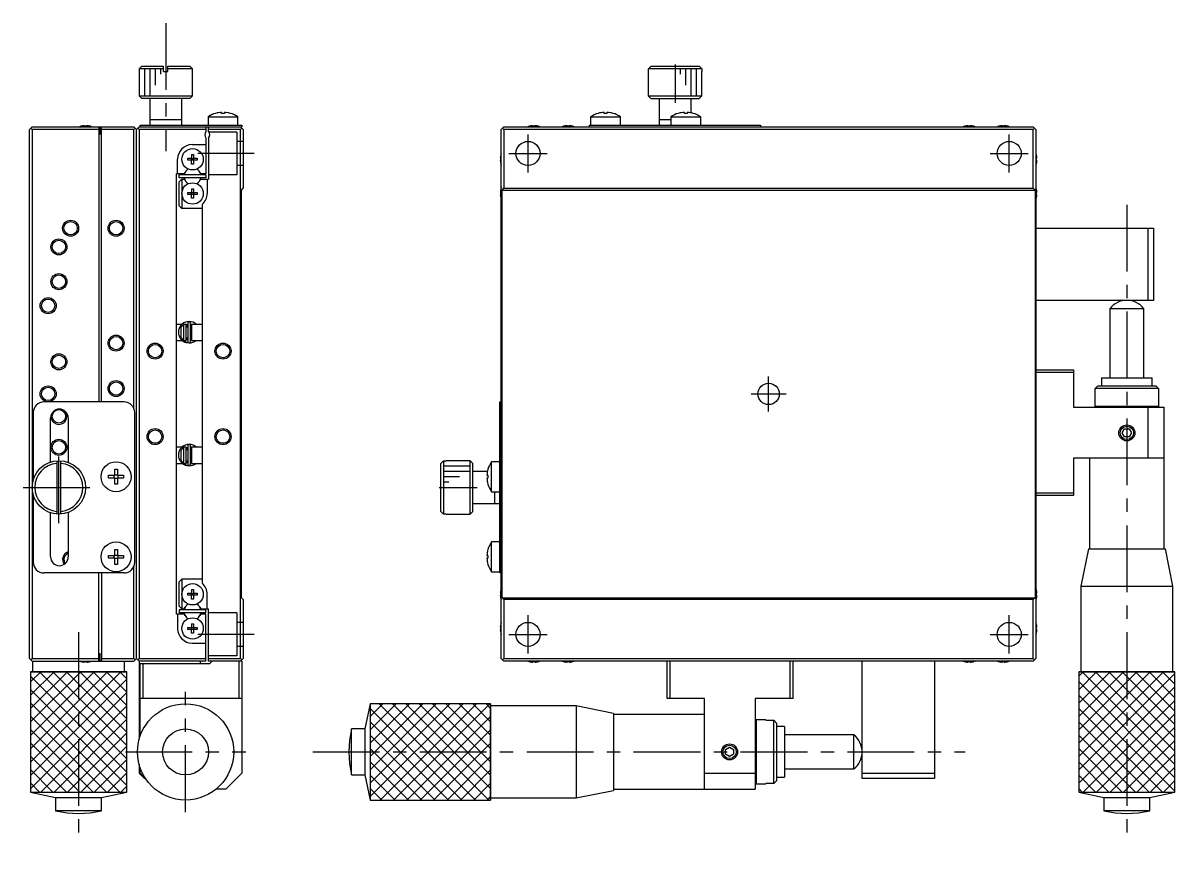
# Model space of a CAD drawing. Extents: x -65 to 387, y 28 to 307.
# Drawn here: x 171.8 to 387.2, y 100 to 254 of the extents above; entities that cross this region are included whole.
import ezdxf

# ---------------------------------------------------------------- set-up
doc = ezdxf.new("R2010")
doc.units = 0
doc.header["$LTSCALE"] = 10
doc.linetypes.add('CENTER', pattern=[2, 1.25, -0.25, 0.25, -0.25])
doc.linetypes.add('DASHED', pattern=[3.5, 2, -1.5])
doc.layers.get('0').update_dxf_attribs({"linetype": 'CONTINUOUS'})
doc.layers.add('CENTER', color=1, linetype='CENTER')

msp = doc.modelspace()

# ---------------------------------------------------------------- linework, layer by layer
at = {"color": 7, "linetype": 'CONTINUOUS'}
for p, q in [((194, 245.9), (193.5, 245.4)), ((194, 245.9), (198.1, 245.9)), ((198.1, 244.9), (198.1, 245.9)), ((198.9, 245.9), (203, 245.9)), ((198.9, 244.9), (198.9, 245.9)), ((203.5, 245.4), (203, 245.9)), ((288.766026, 245.4), (289.267813, 245.9)), ((289.267813, 245.9), (298.232187, 245.9)), ((298.232187, 245.9), (298.733974, 245.4)), ((198.1, 245.4), (193.5, 245.4)), ((193.5, 245.4), (193.5, 240.4)), ((198.1, 244.9), (198.9, 244.9)), ((203.5, 245.4), (198.9, 245.4)), ((203.5, 240.4), (203.5, 245.4)), ((288.75, 244.9), (288.766026, 244.9)), ((288.75, 244.9), (288.75, 240.4)), ((288.766026, 244.9), (288.766026, 245.4)), ((298.733974, 245.4), (288.766026, 245.4)), ((298.733974, 245.4), (298.733974, 244.9)), ((298.733974, 244.9), (298.75, 244.9)), ((298.75, 240.4), (298.75, 244.9)), ((193.5, 240.4), (203.5, 240.4)), ((193.5, 240.4), (194, 239.9)), ((203, 239.9), (194, 239.9)), ((195.5, 239.9), (195.5, 234.9)), ((201.5, 234.9), (201.5, 239.9)), ((203, 239.9), (203.5, 240.4)), ((288.75, 240.4), (298.75, 240.4)), ((288.75, 240.4), (289.25, 239.9)), ((289.25, 239.9), (298.25, 239.9)), ((290.75, 239.9), (290.75, 234.9)), ((296.75, 237.192075), (296.75, 239.9)), ((298.25, 239.9), (298.75, 240.4)), ((207.800861, 237.093205), (207.797852, 237.099373)), ((208.94, 237.093205), (208.94, 237.286462)), ((209.46, 237.093205), (208.94, 237.093205)), ((209.46, 237.286462), (209.46, 237.093205)), ((210.602148, 237.099373), (210.599139, 237.093205)), ((279.350861, 237.093205), (279.347852, 237.099373)), ((280.49, 237.093205), (280.49, 237.286462)), ((281.01, 237.093205), (280.49, 237.093205)), ((281.01, 237.286462), (281.01, 237.093205)), ((282.152148, 237.099373), (282.149139, 237.093205)), ((294.350861, 237.093205), (294.347852, 237.099373)), ((295.49, 237.093205), (295.49, 237.286462)), ((296.01, 237.093205), (295.49, 237.093205)), ((296.01, 237.286462), (296.01, 237.093205)), ((297.152148, 237.099373), (297.149139, 237.093205)), ((193.7, 234.6), (193.7, 234.9)), ((193.7, 234.9), (212.7, 234.9)), ((201.5, 235.9), (195.5, 235.9)), ((206.4, 236.442463), (212, 236.442463)), ((206.4, 236.442463), (206.4, 234.9)), ((212, 234.9), (212, 236.442463)), ((212.7, 234.9), (212.7, 234.6)), ((277.75, 234.6), (277.75, 234.9)), ((277.75, 234.9), (309.75, 234.9)), ((277.95, 236.442463), (277.95, 234.9)), ((277.95, 236.442463), (283.55, 236.442463)), ((283.55, 234.9), (283.55, 236.442463)), ((292.95, 235.9), (290.75, 235.9)), ((292.95, 236.442463), (292.95, 234.9)), ((292.95, 236.442463), (298.55, 236.442463)), ((298.55, 234.9), (298.55, 236.442463)), ((309.75, 234.9), (309.75, 234.6)), ((173, 234.1), (173.5, 234.6)), ((173, 135.1), (173, 234.1)), ((173.5, 234.1), (173.25, 234.35)), ((173.5, 234.6), (192.5, 234.6)), ((186, 234.1), (173.5, 234.1)), ((173.5, 234.1), (173.5, 135.1)), ((182.613639, 234.669522), (182.611384, 234.674144)), ((183.32, 234.669522), (183.32, 234.789859)), ((183.68, 234.669522), (183.32, 234.669522)), ((183.68, 234.789859), (183.68, 234.669522)), ((184.388616, 234.674144), (184.386361, 234.669522)), ((186, 234.6), (186, 183.1)), ((186, 233.2), (186.25, 233.2)), ((186.25, 234.6), (186.25, 233.2)), ((186.5, 183.1), (186.5, 234.6)), ((192.5, 234.1), (186.5, 234.1)), ((192.5, 234.6), (193, 234.1)), ((192.75, 234.35), (192.5, 234.1)), ((192.5, 181.97178), (192.5, 234.1)), ((193.5, 234.6), (193, 234.1)), ((193, 135.1), (193, 234.1)), ((193.5, 234.1), (193.25, 234.35)), ((193.5, 234.6), (212.7, 234.6)), ((206, 234.1), (193.5, 234.1)), ((193.5, 234.1), (193.5, 135.1)), ((206, 234.6), (206, 233.7)), ((206.5, 233.761438), (206.5, 234.6)), ((212.5, 234.1), (206.5, 234.1)), ((213, 234.1), (212.5, 234.6)), ((212.75, 234.35), (212.5, 234.1)), ((212.5, 135.1), (212.5, 234.1)), ((213, 234.1), (213, 223.1)), ((261.75, 234.6), (261.25, 234.1)), ((261.25, 135.1), (261.25, 234.1)), ((261.75, 234.1), (261.5, 234.35)), ((261.75, 234.6), (360.75, 234.6)), ((261.75, 234.1), (261.75, 223.1)), ((360.75, 234.1), (261.75, 234.1)), ((266.463639, 234.669522), (266.461384, 234.674144)), ((267.17, 234.669522), (267.17, 234.789859)), ((267.53, 234.669522), (267.17, 234.669522)), ((267.53, 234.789859), (267.53, 234.669522)), ((268.238616, 234.674144), (268.236361, 234.669522)), ((272.863639, 234.669522), (272.861384, 234.674144)), ((273.57, 234.669522), (273.57, 234.789859)), ((273.93, 234.669522), (273.57, 234.669522)), ((273.93, 234.789859), (273.93, 234.669522)), ((274.638616, 234.674144), (274.636361, 234.669522)), ((347.863639, 234.669522), (347.861384, 234.674144)), ((348.57, 234.669522), (348.57, 234.789859)), ((348.93, 234.669522), (348.57, 234.669522)), ((348.93, 234.789859), (348.93, 234.669522)), ((349.638616, 234.674144), (349.636361, 234.669522)), ((354.263639, 234.669522), (354.261384, 234.674144)), ((354.97, 234.669522), (354.97, 234.789859)), ((355.33, 234.669522), (354.97, 234.669522)), ((355.33, 234.789859), (355.33, 234.669522)), ((356.038616, 234.674144), (356.036361, 234.669522)), ((361.25, 234.1), (360.75, 234.6)), ((361, 234.35), (360.75, 234.1)), ((360.75, 223.1), (360.75, 234.1)), ((361.25, 234.1), (361.25, 135.1)), ((203.45, 231.25), (206, 231.25)), ((206, 232.5), (206, 225.8)), ((206.5, 232.438562), (206.5, 224.8)), ((200.7, 225.8), (200.7, 228.5)), ((202.613639, 228.32), (202.613639, 228.68)), ((202.613639, 228.68), (203.32, 228.68)), ((203.32, 229.386361), (203.68, 229.386361)), ((203.32, 229.386361), (203.32, 228.68)), ((203.330372, 228.669628), (203.32, 228.68)), ((203.330372, 228.669628), (203.669628, 228.669628)), ((203.330372, 228.330372), (203.330372, 228.669628)), ((203.669628, 228.669628), (203.68, 228.68)), ((203.669628, 228.669628), (203.669628, 228.330372)), ((203.68, 229.386361), (203.68, 228.68)), ((203.68, 228.68), (204.386361, 228.68)), ((204.386361, 228.68), (204.386361, 228.32)), ((261.060141, 228.68), (261.180478, 228.68)), ((261.175856, 229.388616), (261.180478, 229.386361)), ((261.180478, 228.68), (261.180478, 228.32)), ((361.319522, 229.386361), (361.324144, 229.388616)), ((361.319522, 228.68), (361.439859, 228.68)), ((361.319522, 228.32), (361.319522, 228.68)), ((203.32, 228.32), (202.613639, 228.32)), ((203.330372, 228.330372), (203.32, 228.32)), ((203.32, 227.613639), (203.32, 228.32)), ((203.68, 227.613639), (203.32, 227.613639)), ((203.669628, 228.330372), (203.330372, 228.330372)), ((203.669628, 228.330372), (203.68, 228.32)), ((203.68, 228.32), (203.68, 227.613639)), ((204.386361, 228.32), (203.68, 228.32)), ((261.180478, 228.32), (261.060141, 228.32)), ((261.180478, 227.613639), (261.175856, 227.611384)), ((361.439859, 228.32), (361.319522, 228.32)), ((361.324144, 227.611384), (361.319522, 227.613639)), ((200.5, 143.4), (200.5, 225.8)), ((201.955588, 225.8), (200.5, 225.8)), ((206, 225.6), (201, 225.6)), ((201, 225), (201, 225.6)), ((206, 225), (201, 225)), ((201, 224.3), (201.5, 224.8)), ((201, 219.8), (201, 224.3)), ((201.5, 224.8), (201.955588, 224.8)), ((201.5, 224.8), (201.5, 219.3)), ((202.125185, 226.09375), (201.955588, 225.8)), ((201.955588, 224.8), (202.125185, 224.50625)), ((205.044412, 225.8), (204.874815, 226.09375)), ((204.874815, 224.50625), (205.044412, 224.8)), ((206, 225.8), (205.044412, 225.8)), ((205.044412, 224.8), (206.5, 224.8)), ((206, 225.6), (206, 225)), ((206.25, 224.8), (206.25, 222.1)), ((202.613639, 221.92), (202.613639, 222.28)), ((202.613639, 222.28), (203.32, 222.28)), ((203.32, 221.92), (202.613639, 221.92)), ((203.32, 222.986361), (203.68, 222.986361)), ((203.32, 222.986361), (203.32, 222.28)), ((203.330372, 222.269628), (203.32, 222.28)), ((203.330372, 221.930372), (203.32, 221.92)), ((203.32, 221.213639), (203.32, 221.92)), ((203.330372, 222.269628), (203.669628, 222.269628)), ((203.330372, 221.930372), (203.330372, 222.269628)), ((203.669628, 221.930372), (203.330372, 221.930372)), ((203.669628, 222.269628), (203.68, 222.28)), ((203.669628, 222.269628), (203.669628, 221.930372)), ((203.669628, 221.930372), (203.68, 221.92)), ((203.68, 222.986361), (203.68, 222.28)), ((203.68, 222.28), (204.386361, 222.28)), ((203.68, 221.92), (203.68, 221.213639)), ((204.386361, 221.92), (203.68, 221.92)), ((204.386361, 222.28), (204.386361, 221.92)), ((212.65, 222.75), (213, 223.1)), ((212.65, 146.45), (212.65, 222.75)), ((261.060141, 222.28), (261.180478, 222.28)), ((261.180478, 221.92), (261.060141, 221.92)), ((261.175856, 222.988616), (261.180478, 222.986361)), ((261.180478, 222.28), (261.180478, 221.92)), ((261.4, 222.75), (261.75, 223.1)), ((261.4, 146.45), (261.4, 222.75)), ((261.4, 222.75), (361.1, 222.75)), ((261.75, 223.1), (360.75, 223.1)), ((360.75, 223.1), (361.1, 222.75)), ((361.1, 222.75), (361.1, 146.45)), ((361.319522, 222.986361), (361.324144, 222.988616)), ((361.319522, 222.28), (361.439859, 222.28)), ((361.319522, 221.92), (361.319522, 222.28)), ((361.439859, 221.92), (361.319522, 221.92)), ((201.5, 219.3), (201, 219.8)), ((203.68, 221.213639), (203.32, 221.213639)), ((205.3, 220.020938), (205.3, 149.179062)), ((261.180478, 221.213639), (261.175856, 221.211384)), ((361.324144, 221.211384), (361.319522, 221.213639)), ((205.3, 219.3), (201.5, 219.3)), ((361.25, 215.6), (383.25, 215.6)), ((382.25, 202.1), (382.25, 215.6)), ((383.25, 215.6), (383.25, 202.1)), ((383.25, 202.1), (361.25, 202.1)), ((375.075, 200.53282), (375.075, 187.6)), ((381.425, 200.53282), (375.075, 200.53282)), ((381.425, 187.6), (381.425, 200.53282)), ((201.498355, 197.6), (200.5, 197.6)), ((201.3, 197.016515), (201.8, 197.545683)), ((201.3, 197.016515), (201.3, 195.183485)), ((202.3, 197.6), (201.8, 197.6)), ((201.8, 197.6), (201.8, 194.6)), ((202.139129, 198.003161), (202.087036, 197.983498)), ((202.3, 194.6), (202.3, 197.6)), ((202.640184, 197.1), (202.3, 197.1)), ((202.303666, 197.58266), (202.314746, 197.585101)), ((202.314746, 197.585101), (202.328197, 197.587419)), ((202.328197, 197.587419), (202.341751, 197.589055)), ((202.341751, 197.589055), (202.355371, 197.590006)), ((202.355371, 197.590006), (202.369024, 197.590267)), ((202.369024, 197.590267), (202.382674, 197.589839)), ((202.382674, 197.589839), (202.396286, 197.588723)), ((202.396286, 197.588723), (202.409825, 197.58692)), ((202.409825, 197.58692), (202.423255, 197.584437)), ((202.423255, 197.584437), (202.436543, 197.58128)), ((202.436543, 197.58128), (202.449654, 197.577458)), ((202.449654, 197.577458), (202.462554, 197.57298)), ((202.462554, 197.57298), (202.475212, 197.56786)), ((202.475212, 197.56786), (202.487594, 197.562112)), ((202.487594, 197.562112), (202.49967, 197.55575)), ((202.49967, 197.55575), (202.51141, 197.548792)), ((202.5, 197.1), (202.5, 197.556017)), ((202.51141, 197.548792), (202.522784, 197.541256)), ((202.522784, 197.541256), (202.533765, 197.533164)), ((202.533765, 197.533164), (202.544326, 197.524535)), ((202.544326, 197.524535), (202.554441, 197.515393)), ((202.554441, 197.515393), (202.564086, 197.505761)), ((202.564086, 197.505761), (202.573239, 197.495664)), ((202.573239, 197.495664), (202.581876, 197.485129)), ((202.581876, 197.485129), (202.589979, 197.474181)), ((202.589979, 197.474181), (202.597529, 197.462849)), ((202.597529, 197.462849), (202.604507, 197.45116)), ((202.604507, 197.45116), (202.610899, 197.439145)), ((202.610899, 197.439145), (202.61669, 197.426832)), ((202.61669, 197.426832), (202.621866, 197.414251)), ((202.621866, 197.414251), (202.626417, 197.401434)), ((202.626417, 197.401434), (202.630331, 197.388412)), ((202.630331, 197.388412), (202.633601, 197.375215)), ((202.633601, 197.375215), (202.636219, 197.361877)), ((202.636219, 197.361877), (202.63818, 197.348428)), ((202.63818, 197.348428), (202.63948, 197.334901)), ((202.63948, 197.334901), (202.640115, 197.321328)), ((202.640115, 197.321328), (202.640184, 197.315221)), ((202.640184, 197.916084), (202.640184, 194.366084)), ((203.090184, 194.366084), (203.090184, 197.916084)), ((203.3, 197.1), (203.090184, 197.1)), ((203.090249, 197.674879), (203.389016, 197.600408)), ((205.3, 197.6), (203.3, 197.6)), ((203.3, 197.6), (203.3, 194.6)), ((200.5, 194.6), (201.591656, 194.6)), ((201.8, 194.654317), (201.3, 195.183485)), ((201.8, 194.6), (202.3, 194.6)), ((202.005317, 194.335994), (202.085879, 194.299757)), ((202.078005, 194.303062), (202.158264, 194.544974)), ((202.085174, 194.307164), (202.085141, 194.303232)), ((202.085141, 194.303232), (202.085541, 194.300742)), ((202.085726, 194.312248), (202.085174, 194.307164)), ((202.085541, 194.300742), (202.085853, 194.299918)), ((202.086792, 194.318455), (202.085726, 194.312248)), ((202.085853, 194.299918), (202.087036, 194.298671)), ((202.085879, 194.299757), (202.130264, 194.281622)), ((202.088368, 194.325749), (202.086792, 194.318455)), ((202.087036, 194.298671), (202.118698, 194.286174)), ((202.090443, 194.334088), (202.088368, 194.325749)), ((202.093006, 194.343423), (202.090443, 194.334088)), ((202.096042, 194.353701), (202.093006, 194.343423)), ((202.099533, 194.364862), (202.096042, 194.353701)), ((202.103459, 194.37684), (202.099533, 194.364862)), ((202.107798, 194.389568), (202.103459, 194.37684)), ((202.112523, 194.402969), (202.107798, 194.389568)), ((202.117609, 194.416968), (202.112523, 194.402969)), ((202.123024, 194.431483), (202.117609, 194.416968)), ((202.118698, 194.286174), (202.152717, 194.274619)), ((202.128738, 194.44643), (202.123024, 194.431483)), ((202.134718, 194.461722), (202.128738, 194.44643)), ((202.130264, 194.281622), (202.845778, 194.14194)), ((202.140929, 194.47727), (202.134718, 194.461722)), ((202.147335, 194.492984), (202.140929, 194.47727)), ((202.153899, 194.508774), (202.147335, 194.492984)), ((202.152717, 194.274619), (202.187264, 194.264775)), ((202.160582, 194.524547), (202.153899, 194.508774)), ((202.158264, 194.544974), (202.183402, 194.600016)), ((202.167347, 194.540213), (202.160582, 194.524547)), ((202.174154, 194.55568), (202.167347, 194.540213)), ((202.180962, 194.570858), (202.174154, 194.55568)), ((202.187734, 194.58566), (202.180962, 194.570858)), ((202.187264, 194.264775), (202.222255, 194.256665)), ((202.19443, 194.6), (202.187734, 194.58566)), ((202.222255, 194.256665), (202.257602, 194.25031)), ((202.257602, 194.25031), (202.293219, 194.245724)), ((202.293219, 194.245724), (202.329018, 194.242919)), ((202.30864, 194.698353), (202.299981, 194.700429)), ((202.3, 195.1), (202.640184, 195.1)), ((202.322043, 194.695724), (202.30864, 194.698353)), ((202.335561, 194.693775), (202.322043, 194.695724)), ((202.329018, 194.242919), (202.364911, 194.241901)), ((202.349159, 194.692511), (202.335561, 194.693775)), ((202.362803, 194.691935), (202.349159, 194.692511)), ((202.376457, 194.692049), (202.362803, 194.691935)), ((202.364911, 194.241901), (202.40081, 194.242673)), ((202.390085, 194.692852), (202.376457, 194.692049)), ((202.403654, 194.694341), (202.390085, 194.692852)), ((202.40081, 194.242673), (202.436625, 194.245232)), ((202.417127, 194.696512), (202.403654, 194.694341)), ((202.430471, 194.699358), (202.417127, 194.696512)), ((202.443651, 194.702872), (202.430471, 194.699358)), ((202.436625, 194.245232), (202.472271, 194.249574)), ((202.456635, 194.707044), (202.443651, 194.702872)), ((202.469389, 194.711861), (202.456635, 194.707044)), ((202.481882, 194.717311), (202.469389, 194.711861)), ((202.472271, 194.249574), (202.507658, 194.255686)), ((202.494082, 194.723379), (202.481882, 194.717311)), ((202.50596, 194.730048), (202.494082, 194.723379)), ((202.5, 194.726533), (202.5, 195.1)), ((202.517486, 194.737301), (202.50596, 194.730048)), ((202.507658, 194.255686), (202.5427, 194.263553)), ((202.528633, 194.745118), (202.517486, 194.737301)), ((202.539374, 194.753478), (202.528633, 194.745118)), ((202.549682, 194.762361), (202.539374, 194.753478)), ((202.5427, 194.263553), (202.57731, 194.273158)), ((202.559534, 194.771742), (202.549682, 194.762361)), ((202.568905, 194.781598), (202.559534, 194.771742)), ((202.577775, 194.791905), (202.568905, 194.781598)), ((202.57731, 194.273158), (202.611403, 194.284475)), ((202.586123, 194.802636), (202.577775, 194.791905)), ((202.593928, 194.813764), (202.586123, 194.802636)), ((202.601174, 194.825262), (202.593928, 194.813764)), ((202.607843, 194.837101), (202.601174, 194.825262)), ((202.613921, 194.849253), (202.607843, 194.837101)), ((202.611403, 194.284475), (202.644896, 194.297479)), ((202.619393, 194.861688), (202.613921, 194.849253)), ((202.624248, 194.874376), (202.619393, 194.861688)), ((202.628473, 194.887287), (202.624248, 194.874376)), ((202.63206, 194.900389), (202.628473, 194.887287)), ((202.635001, 194.913651), (202.63206, 194.900389)), ((202.637288, 194.927041), (202.635001, 194.913651)), ((202.638916, 194.940528), (202.637288, 194.927041)), ((202.639882, 194.95408), (202.638916, 194.940528)), ((202.640184, 194.966948), (202.639882, 194.95408)), ((202.644896, 194.297479), (202.650267, 194.299745)), ((203.090184, 195.1), (203.3, 195.1)), ((203.300125, 194.653054), (203.09024, 194.606976)), ((203.3, 194.6), (205.3, 194.6)), ((361.25, 189.1), (368.25, 189.1)), ((368.25, 188.6), (361.25, 188.6)), ((368.25, 189.1), (368.25, 182.1)), ((373.5, 187.6), (373.5, 186.1)), ((373.5, 187.6), (383, 187.6)), ((383, 186.1), (383, 187.6)), ((372.33392, 185.6), (372.841673, 186.1)), ((372.33392, 184.1), (372.33392, 185.6)), ((384.16608, 185.6), (372.33392, 185.6)), ((372.841673, 186.1), (383.658327, 186.1)), ((383.658327, 186.1), (384.16608, 185.6)), ((384.16608, 185.6), (384.16608, 184.1)), ((372.25, 184.1), (372.33392, 184.1)), ((372.25, 184.1), (372.25, 182.3)), ((384.16608, 184.1), (384.25, 184.1)), ((384.25, 182.3), (384.25, 184.1)), ((173.7, 181.1), (173.7, 168.5)), ((190.7, 183.1), (175.7, 183.1)), ((192.7, 153.1), (192.7, 181.1)), ((260.95, 183.1), (261.25, 183.1)), ((260.95, 151.1), (260.95, 183.1)), ((368.25, 182.1), (385.25, 182.1)), ((372.25, 182.3), (384.25, 182.3)), ((372.25, 182.3), (372.45, 182.1)), ((382.25, 172.6), (382.25, 182.1)), ((384.05, 182.1), (384.25, 182.3)), ((385.25, 155.6), (385.25, 182.1)), ((176.95, 171.853683), (176.95, 180.1)), ((180.25, 180.1), (180.25, 171.783748)), ((377.383975, 177.3), (377.816987, 178.05)), ((377.816987, 176.55), (377.383975, 177.3)), ((377.816987, 178.05), (378.683013, 178.05)), ((378.683013, 178.05), (379.116025, 177.3)), ((379.116025, 177.3), (378.683013, 176.55)), ((201.498355, 174.6), (200.5, 174.6)), ((201.3, 174.016515), (201.8, 174.545683)), ((202.3, 174.6), (201.8, 174.6)), ((201.8, 174.6), (201.8, 171.6)), ((202.139129, 175.003161), (202.087036, 174.983498)), ((202.3, 171.6), (202.3, 174.6)), ((202.303666, 174.58266), (202.314746, 174.585101)), ((202.314746, 174.585101), (202.328197, 174.587419)), ((202.328197, 174.587419), (202.341751, 174.589055)), ((202.341751, 174.589055), (202.355371, 174.590006)), ((202.355371, 174.590006), (202.369024, 174.590267)), ((202.369024, 174.590267), (202.382674, 174.589839)), ((202.382674, 174.589839), (202.396286, 174.588723)), ((202.396286, 174.588723), (202.409825, 174.58692)), ((202.409825, 174.58692), (202.423255, 174.584437)), ((202.423255, 174.584437), (202.436543, 174.58128)), ((202.436543, 174.58128), (202.449654, 174.577458)), ((202.449654, 174.577458), (202.462554, 174.57298)), ((202.462554, 174.57298), (202.475212, 174.56786)), ((202.475212, 174.56786), (202.487594, 174.562112)), ((202.487594, 174.562112), (202.49967, 174.55575)), ((202.49967, 174.55575), (202.51141, 174.548792)), ((202.5, 174.1), (202.5, 174.556017)), ((202.51141, 174.548792), (202.522784, 174.541256)), ((202.522784, 174.541256), (202.533765, 174.533164)), ((202.533765, 174.533164), (202.544326, 174.524535)), ((202.544326, 174.524535), (202.554441, 174.515393)), ((202.554441, 174.515393), (202.564086, 174.505761)), ((202.640184, 174.916084), (202.640184, 171.366084)), ((203.090184, 171.366084), (203.090184, 174.916084)), ((203.090249, 174.674879), (203.389016, 174.600408)), ((205.3, 174.6), (203.3, 174.6)), ((203.3, 174.6), (203.3, 171.6)), ((378.683013, 176.55), (377.816987, 176.55)), ((201.3, 174.016515), (201.3, 172.183485)), ((202.640184, 174.1), (202.3, 174.1)), ((202.564086, 174.505761), (202.573239, 174.495664)), ((202.573239, 174.495664), (202.581876, 174.485129)), ((202.581876, 174.485129), (202.589979, 174.474181)), ((202.589979, 174.474181), (202.597529, 174.462849)), ((202.597529, 174.462849), (202.604507, 174.45116)), ((202.604507, 174.45116), (202.610899, 174.439145)), ((202.610899, 174.439145), (202.61669, 174.426832)), ((202.61669, 174.426832), (202.621866, 174.414251)), ((202.621866, 174.414251), (202.626417, 174.401434)), ((202.626417, 174.401434), (202.630331, 174.388412)), ((202.630331, 174.388412), (202.633601, 174.375215)), ((202.633601, 174.375215), (202.636219, 174.361877)), ((202.636219, 174.361877), (202.63818, 174.348428)), ((202.63818, 174.348428), (202.63948, 174.334901)), ((202.63948, 174.334901), (202.640115, 174.321328)), ((202.640115, 174.321328), (202.640184, 174.315221)), ((203.3, 174.1), (203.090184, 174.1)), ((385.25, 172.6), (368.25, 172.6)), ((368.25, 172.6), (368.25, 165.6)), ((371.25, 172.6), (371.25, 155.6)), ((178.1, 172.083974), (178.1, 162.116026)), ((178.9, 162.116026), (178.9, 172.083974)), ((188.94, 170.499139), (189.46, 170.499139)), ((188.94, 169.36), (188.94, 170.499139)), ((189.46, 170.499139), (189.46, 169.36)), ((200.5, 171.6), (201.591656, 171.6)), ((201.8, 171.654317), (201.3, 172.183485)), ((201.8, 171.6), (202.3, 171.6)), ((202.005317, 171.335994), (202.078435, 171.302924)), ((202.078005, 171.303062), (202.158264, 171.544974)), ((202.078435, 171.302924), (202.130264, 171.281622)), ((202.085175, 171.307179), (202.08514, 171.303244)), ((202.08514, 171.303244), (202.085541, 171.300742)), ((202.085728, 171.312266), (202.085175, 171.307179)), ((202.085541, 171.300742), (202.085853, 171.299918)), ((202.086796, 171.318476), (202.085728, 171.312266)), ((202.085853, 171.299918), (202.087036, 171.298671)), ((202.088373, 171.325772), (202.086796, 171.318476)), ((202.087036, 171.298671), (202.118698, 171.286174)), ((202.09045, 171.334113), (202.088373, 171.325772)), ((202.093014, 171.34345), (202.09045, 171.334113)), ((202.09605, 171.353728), (202.093014, 171.34345)), ((202.099542, 171.364889), (202.09605, 171.353728)), ((202.103469, 171.376868), (202.099542, 171.364889)), ((202.107807, 171.389595), (202.103469, 171.376868)), ((202.112533, 171.402996), (202.107807, 171.389595)), ((202.117618, 171.416994), (202.112533, 171.402996)), ((202.123033, 171.431507), (202.117618, 171.416994)), ((202.118698, 171.286174), (202.152717, 171.274619)), ((202.128747, 171.446453), (202.123033, 171.431507)), ((202.134726, 171.461742), (202.128747, 171.446453)), ((202.130264, 171.281622), (202.845778, 171.14194)), ((202.140937, 171.477289), (202.134726, 171.461742)), ((202.147342, 171.493001), (202.140937, 171.477289)), ((202.153905, 171.508788), (202.147342, 171.493001)), ((202.152717, 171.274619), (202.187264, 171.264775)), ((202.160587, 171.524559), (202.153905, 171.508788)), ((202.158264, 171.544974), (202.183402, 171.600016)), ((202.167351, 171.540222), (202.160587, 171.524559)), ((202.174157, 171.555686), (202.167351, 171.540222)), ((202.180965, 171.570862), (202.174157, 171.555686)), ((202.187735, 171.585662), (202.180965, 171.570862)), ((202.187264, 171.264775), (202.222255, 171.256665)), ((202.19443, 171.6), (202.187735, 171.585662)), ((202.222255, 171.256665), (202.257602, 171.25031)), ((202.257602, 171.25031), (202.293219, 171.245724)), ((202.293219, 171.245724), (202.329018, 171.242919)), ((202.30864, 171.698353), (202.299981, 171.700429)), ((202.3, 172.1), (202.640184, 172.1)), ((202.322043, 171.695724), (202.30864, 171.698353)), ((202.335561, 171.693775), (202.322043, 171.695724)), ((202.329018, 171.242919), (202.364911, 171.241901)), ((202.349159, 171.692511), (202.335561, 171.693775)), ((202.362803, 171.691935), (202.349159, 171.692511)), ((202.376457, 171.692049), (202.362803, 171.691935)), ((202.364911, 171.241901), (202.40081, 171.242673)), ((202.390085, 171.692852), (202.376457, 171.692049)), ((202.403654, 171.694341), (202.390085, 171.692852)), ((202.40081, 171.242673), (202.436625, 171.245232)), ((202.417127, 171.696512), (202.403654, 171.694341)), ((202.430471, 171.699358), (202.417127, 171.696512)), ((202.443651, 171.702872), (202.430471, 171.699358)), ((202.436625, 171.245232), (202.472271, 171.249574)), ((202.456635, 171.707044), (202.443651, 171.702872)), ((202.469389, 171.711861), (202.456635, 171.707044)), ((202.481882, 171.717311), (202.469389, 171.711861)), ((202.472271, 171.249574), (202.507658, 171.255686)), ((202.494082, 171.723379), (202.481882, 171.717311)), ((202.50596, 171.730048), (202.494082, 171.723379)), ((202.5, 171.726533), (202.5, 172.1)), ((202.517486, 171.737301), (202.50596, 171.730048)), ((202.507658, 171.255686), (202.5427, 171.263553)), ((202.528633, 171.745118), (202.517486, 171.737301)), ((202.539374, 171.753478), (202.528633, 171.745118)), ((202.549682, 171.762361), (202.539374, 171.753478)), ((202.5427, 171.263553), (202.57731, 171.273158)), ((202.559534, 171.771742), (202.549682, 171.762361)), ((202.568905, 171.781598), (202.559534, 171.771742)), ((202.577775, 171.791905), (202.568905, 171.781598)), ((202.57731, 171.273158), (202.611403, 171.284475)), ((202.586123, 171.802636), (202.577775, 171.791905)), ((202.593928, 171.813764), (202.586123, 171.802636)), ((202.601174, 171.825262), (202.593928, 171.813764)), ((202.607843, 171.837101), (202.601174, 171.825262)), ((202.613921, 171.849253), (202.607843, 171.837101)), ((202.611403, 171.284475), (202.644896, 171.297479)), ((202.619393, 171.861688), (202.613921, 171.849253)), ((202.624248, 171.874376), (202.619393, 171.861688)), ((202.628473, 171.887287), (202.624248, 171.874376)), ((202.63206, 171.900389), (202.628473, 171.887287)), ((202.635001, 171.913651), (202.63206, 171.900389)), ((202.637288, 171.927041), (202.635001, 171.913651)), ((202.638916, 171.940528), (202.637288, 171.927041)), ((202.639882, 171.95408), (202.638916, 171.940528)), ((202.640184, 171.966948), (202.639882, 171.95408)), ((202.644896, 171.297479), (202.650267, 171.299745)), ((203.090184, 172.1), (203.3, 172.1)), ((203.300125, 171.653054), (203.09024, 171.606976)), ((203.3, 171.6), (205.3, 171.6)), ((249.95, 171.582187), (250.45, 172.083974)), ((249.95, 162.617813), (249.95, 171.582187)), ((250.45, 172.083974), (250.45, 162.116026)), ((250.45, 172.083974), (250.95, 172.083974)), ((250.95, 172.083974), (250.95, 172.1)), ((255.45, 172.1), (250.95, 172.1)), ((255.45, 162.1), (255.45, 172.1)), ((255.95, 171.6), (255.45, 172.1)), ((255.95, 162.6), (255.95, 171.6)), ((258.750627, 170.502148), (258.756795, 170.499139)), ((260.95, 171.9), (259.407537, 171.9)), ((259.407537, 166.3), (259.407537, 171.9)), ((187.800861, 169.36), (188.94, 169.36)), ((187.800861, 168.84), (187.800861, 169.36)), ((188.94, 168.84), (187.800861, 168.84)), ((188.870558, 168.84), (188.870558, 169.36)), ((188.94, 169.429442), (189.46, 169.429442)), ((188.94, 167.700861), (188.94, 168.84)), ((189.46, 168.770558), (188.94, 168.770558)), ((189.46, 169.36), (190.599139, 169.36)), ((189.46, 168.84), (189.46, 167.700861)), ((190.599139, 168.84), (189.46, 168.84)), ((189.529442, 169.36), (189.529442, 168.84)), ((190.599139, 169.36), (190.599139, 168.84)), ((258.657925, 170.1), (255.95, 170.1)), ((258.563538, 169.36), (258.756795, 169.36)), ((258.756795, 168.84), (258.563538, 168.84)), ((258.756795, 169.36), (258.756795, 168.84)), ((189.46, 167.700861), (188.94, 167.700861)), ((258.756795, 167.700861), (258.750627, 167.697852)), ((259.407537, 166.3), (260.95, 166.3)), ((259.95, 166.3), (259.95, 164.1)), ((361.25, 166.1), (368.25, 166.1)), ((173.7, 165.7), (173.7, 153.1)), ((255.95, 164.1), (260.95, 164.1)), ((368.25, 165.6), (361.25, 165.6)), ((176.95, 154.1), (176.95, 162.346317)), ((180.25, 162.416252), (180.25, 154.1)), ((250.45, 162.116026), (249.95, 162.617813)), ((250.95, 162.116026), (250.45, 162.116026)), ((250.95, 162.1), (250.95, 162.116026)), ((250.95, 162.1), (255.45, 162.1)), ((255.45, 162.1), (255.95, 162.6)), ((188.94, 155.499139), (189.46, 155.499139)), ((188.94, 154.36), (188.94, 155.499139)), ((189.46, 155.499139), (189.46, 154.36)), ((258.750627, 155.502148), (258.756795, 155.499139)), ((260.95, 156.9), (259.407537, 156.9)), ((259.407537, 151.3), (259.407537, 156.9)), ((371.05, 155.6), (369.65, 148.6)), ((371.05, 155.6), (385.45, 155.6)), ((386.85, 148.6), (385.45, 155.6)), ((187.800861, 154.36), (188.94, 154.36)), ((187.800861, 153.84), (187.800861, 154.36)), ((188.94, 153.84), (187.800861, 153.84)), ((188.870558, 153.84), (188.870558, 154.36)), ((188.94, 154.429442), (189.46, 154.429442)), ((188.94, 152.700861), (188.94, 153.84)), ((189.46, 153.770558), (188.94, 153.770558)), ((189.46, 154.36), (190.599139, 154.36)), ((189.46, 153.84), (189.46, 152.700861)), ((190.599139, 153.84), (189.46, 153.84)), ((189.529442, 154.36), (189.529442, 153.84)), ((190.599139, 154.36), (190.599139, 153.84)), ((258.563538, 154.36), (258.756795, 154.36)), ((258.756795, 153.84), (258.563538, 153.84)), ((258.756795, 154.36), (258.756795, 153.84)), ((190.7, 151.1), (175.7, 151.1)), ((186, 134.6), (186, 151.1)), ((186.5, 151.1), (186.5, 134.6)), ((189.46, 152.700861), (188.94, 152.700861)), ((192.5, 135.1), (192.5, 152.22822)), ((258.756795, 152.700861), (258.750627, 152.697852)), ((259.407537, 151.3), (260.95, 151.3)), ((261.25, 151.1), (260.95, 151.1)), ((201, 149.4), (201.5, 149.9)), ((201, 144.9), (201, 149.4)), ((205.3, 149.9), (201.5, 149.9)), ((201.5, 149.9), (201.5, 144.4)), ((202.613639, 146.92), (202.613639, 147.28)), ((202.613639, 147.28), (203.32, 147.28)), ((203.32, 146.92), (202.613639, 146.92)), ((203.32, 147.986361), (203.68, 147.986361)), ((203.32, 147.986361), (203.32, 147.28)), ((203.330372, 147.269628), (203.32, 147.28)), ((203.330372, 146.930372), (203.32, 146.92)), ((203.32, 146.213639), (203.32, 146.92)), ((203.330372, 147.269628), (203.669628, 147.269628)), ((203.330372, 146.930372), (203.330372, 147.269628)), ((203.669628, 146.930372), (203.330372, 146.930372)), ((203.669628, 147.269628), (203.68, 147.28)), ((203.669628, 147.269628), (203.669628, 146.930372)), ((203.669628, 146.930372), (203.68, 146.92)), ((203.68, 147.986361), (203.68, 147.28)), ((203.68, 147.28), (204.386361, 147.28)), ((203.68, 146.92), (203.68, 146.213639)), ((204.386361, 146.92), (203.68, 146.92)), ((204.386361, 147.28), (204.386361, 146.92)), ((206.25, 144.4), (206.25, 147.1)), ((261.060141, 147.28), (261.180478, 147.28)), ((261.180478, 146.92), (261.060141, 146.92)), ((261.175856, 147.988616), (261.180478, 147.986361)), ((261.180478, 147.28), (261.180478, 146.92)), ((361.319522, 147.986361), (361.324144, 147.988616)), ((361.319522, 147.28), (361.439859, 147.28)), ((361.319522, 146.92), (361.319522, 147.28)), ((361.439859, 146.92), (361.319522, 146.92)), ((369.65, 148.6), (386.85, 148.6)), ((369.65, 148.6), (369.65, 132.6)), ((386.85, 132.6), (386.85, 148.6)), ((201.5, 144.4), (201, 144.9)), ((201.5, 144.4), (201.955588, 144.4)), ((201.955588, 144.4), (202.125185, 144.69375)), ((203.68, 146.213639), (203.32, 146.213639)), ((204.874815, 144.69375), (205.044412, 144.4)), ((205.044412, 144.4), (206.5, 144.4)), ((206.5, 134.6), (206.5, 144.4)), ((213, 146.1), (212.65, 146.45)), ((213, 146.1), (213, 135.1)), ((261.180478, 146.213639), (261.175856, 146.211384)), ((261.4, 146.45), (361.1, 146.45)), ((261.75, 146.1), (261.4, 146.45)), ((261.75, 146.1), (261.75, 135.1)), ((360.75, 146.1), (261.75, 146.1)), ((361.1, 146.45), (360.75, 146.1)), ((360.75, 135.1), (360.75, 146.1)), ((361.324144, 146.211384), (361.319522, 146.213639)), ((201.955588, 143.4), (200.5, 143.4)), ((200.7, 143.4), (200.7, 140.7)), ((201, 144.2), (201, 143.6)), ((206, 144.2), (201, 144.2)), ((206, 143.6), (201, 143.6)), ((202.125185, 143.10625), (201.955588, 143.4)), ((205.044412, 143.4), (204.874815, 143.10625)), ((206, 143.4), (205.044412, 143.4)), ((206, 143.6), (206, 144.2)), ((206, 134.6), (206, 143.4)), ((202.613639, 140.52), (202.613639, 140.88)), ((202.613639, 140.88), (203.32, 140.88)), ((203.32, 140.52), (202.613639, 140.52)), ((203.32, 141.586361), (203.68, 141.586361)), ((203.32, 141.586361), (203.32, 140.88)), ((203.330372, 140.869628), (203.32, 140.88)), ((203.330372, 140.530372), (203.32, 140.52)), ((203.32, 139.813639), (203.32, 140.52)), ((203.330372, 140.869628), (203.669628, 140.869628)), ((203.330372, 140.530372), (203.330372, 140.869628)), ((203.669628, 140.530372), (203.330372, 140.530372)), ((203.669628, 140.869628), (203.68, 140.88)), ((203.669628, 140.869628), (203.669628, 140.530372)), ((203.669628, 140.530372), (203.68, 140.52)), ((203.68, 141.586361), (203.68, 140.88)), ((203.68, 140.88), (204.386361, 140.88)), ((203.68, 140.52), (203.68, 139.813639)), ((204.386361, 140.52), (203.68, 140.52)), ((204.386361, 140.88), (204.386361, 140.52)), ((261.060141, 140.88), (261.180478, 140.88)), ((261.180478, 140.52), (261.060141, 140.52)), ((261.175856, 141.588616), (261.180478, 141.586361)), ((261.180478, 140.88), (261.180478, 140.52)), ((361.319522, 141.586361), (361.324144, 141.588616)), ((361.319522, 140.88), (361.439859, 140.88)), ((361.319522, 140.52), (361.319522, 140.88)), ((361.439859, 140.52), (361.319522, 140.52)), ((203.68, 139.813639), (203.32, 139.813639)), ((203.45, 137.95), (206, 137.95)), ((261.180478, 139.813639), (261.175856, 139.811384)), ((361.324144, 139.811384), (361.319522, 139.813639)), ((186, 136), (186.25, 136)), ((186.25, 134.6), (186.25, 136)), ((173.5, 134.6), (173, 135.1)), ((173.25, 134.85), (173.5, 135.1)), ((173.5, 135.1), (186, 135.1)), ((173.5, 134.6), (192.5, 134.6)), ((173.6, 134.6), (173.6, 132.6)), ((182.611384, 134.525856), (182.613639, 134.530478)), ((183.32, 134.530478), (183.68, 134.530478)), ((183.32, 134.410141), (183.32, 134.530478)), ((183.68, 134.530478), (183.68, 134.410141)), ((184.386361, 134.530478), (184.388616, 134.525856)), ((186.5, 135.1), (192.5, 135.1)), ((190.8, 132.6), (190.8, 134.6)), ((192.5, 135.1), (192.75, 134.85)), ((193, 135.1), (192.5, 134.6)), ((193.5, 134.6), (193, 135.1)), ((193.25, 134.85), (193.5, 135.1)), ((193.5, 135.1), (206, 135.1)), ((193.5, 134.6), (193.5, 119.904344)), ((206, 134.6), (193.5, 134.6)), ((193.7, 120.55804), (193.7, 134.1)), ((206.7, 134.1), (193.7, 134.1)), ((194.2, 134.1), (194.2, 127.6)), ((205, 134.1), (205, 134.6)), ((206.5, 135.1), (212.5, 135.1)), ((212.7, 134.6), (206.5, 134.6)), ((207.2, 134.6), (206.7, 134.1)), ((212.2, 127.6), (212.2, 134.6)), ((212.5, 135.1), (212.75, 134.85)), ((212.5, 134.6), (213, 135.1)), ((212.7, 134.6), (212.7, 113.6)), ((261.25, 135.1), (261.75, 134.6)), ((261.5, 134.85), (261.75, 135.1)), ((261.75, 135.1), (360.75, 135.1)), ((360.75, 134.6), (261.75, 134.6)), ((266.461384, 134.525856), (266.463639, 134.530478)), ((267.17, 134.530478), (267.53, 134.530478)), ((267.17, 134.410141), (267.17, 134.530478)), ((267.53, 134.530478), (267.53, 134.410141)), ((268.236361, 134.530478), (268.238616, 134.525856)), ((272.861384, 134.525856), (272.863639, 134.530478)), ((273.57, 134.530478), (273.93, 134.530478)), ((273.57, 134.410141), (273.57, 134.530478)), ((273.93, 134.530478), (273.93, 134.410141)), ((274.636361, 134.530478), (274.638616, 134.525856)), ((292.25, 127.6), (292.25, 134.6)), ((292.75, 134.6), (292.75, 127.6)), ((315.25, 127.6), (315.25, 134.6)), ((315.75, 134.6), (315.75, 127.6)), ((328.75, 112.6), (328.75, 134.6)), ((342.25, 134.6), (342.25, 112.6)), ((347.861384, 134.525856), (347.863639, 134.530478)), ((348.57, 134.530478), (348.93, 134.530478)), ((348.57, 134.410141), (348.57, 134.530478)), ((348.93, 134.530478), (348.93, 134.410141)), ((349.636361, 134.530478), (349.638616, 134.525856)), ((354.261384, 134.525856), (354.263639, 134.530478)), ((354.97, 134.530478), (355.33, 134.530478)), ((354.97, 134.410141), (354.97, 134.530478)), ((355.33, 134.530478), (355.33, 134.410141)), ((356.036361, 134.530478), (356.038616, 134.525856)), ((360.75, 135.1), (361, 134.85)), ((360.75, 134.6), (361.25, 135.1)), ((173.2, 132.6), (173.2, 110.1)), ((173.2, 132.6), (191.2, 132.6)), ((191.2, 110.1), (191.2, 132.6)), ((369.25, 132.6), (369.25, 110.1)), ((369.25, 132.6), (387.25, 132.6)), ((387.25, 110.1), (387.25, 132.6)), ((212.7, 127.6), (193.7, 127.6)), ((299.25, 127.6), (292.25, 127.6)), ((299.25, 110.6), (299.25, 127.6)), ((315.75, 127.6), (308.75, 127.6)), ((308.75, 127.6), (308.75, 110.6)), ((236.75, 126.6), (235.75, 121.9)), ((236.75, 126.6), (236.75, 108.6)), ((259.25, 126.6), (236.75, 126.6)), ((259.25, 126.6), (259.25, 108.6)), ((275.25, 126.2), (259.25, 126.2)), ((275.25, 126.2), (275.25, 109)), ((282.25, 124.8), (275.25, 126.2)), ((282.25, 124.8), (282.25, 110.4)), ((299.25, 124.6), (282.25, 124.6)), ((308.95, 123.6), (308.75, 123.4)), ((308.95, 123.6), (308.95, 111.6)), ((310.75, 123.6), (308.95, 123.6)), ((310.75, 123.6), (310.75, 123.51608)), ((310.75, 123.51608), (312.25, 123.51608)), ((312.25, 111.68392), (312.25, 123.51608)), ((312.25, 123.51608), (312.75, 123.008327)), ((312.75, 123.008327), (312.75, 112.191673)), ((233.25, 113.3), (233.25, 121.9)), ((235.75, 121.9), (233.25, 121.9)), ((235.75, 121.9), (235.75, 113.3)), ((314.25, 122.35), (312.75, 122.35)), ((314.25, 122.35), (314.25, 112.85)), ((327.18282, 120.775), (314.25, 120.775)), ((327.18282, 114.425), (327.18282, 120.775)), ((303.2, 118.033013), (303.95, 118.466025)), ((303.2, 117.166987), (303.2, 118.033013)), ((303.95, 116.733975), (303.2, 117.166987)), ((303.95, 118.466025), (304.7, 118.033013)), ((304.7, 117.166987), (303.95, 116.733975)), ((304.7, 118.033013), (304.7, 117.166987)), ((193.5, 115.295656), (193.5, 113.6)), ((193.7, 113.6), (193.7, 114.64196)), ((314.25, 114.425), (327.18282, 114.425)), ((193.5, 113.6), (194.5, 112.6)), ((193.7, 113.6), (194.751042, 112.548958)), ((194.7, 112.6), (194.5, 112.6)), ((209.7, 110.6), (212.7, 113.6)), ((233.25, 113.3), (235.75, 113.3)), ((235.75, 113.3), (236.75, 108.6)), ((299.25, 113.6), (308.75, 113.6)), ((312.75, 112.191673), (312.25, 111.68392)), ((312.75, 112.85), (314.25, 112.85)), ((328.75, 113.6), (342.25, 113.6)), ((342.25, 112.6), (328.75, 112.6)), ((173.2, 110.1), (177.9, 109.1)), ((173.2, 110.1), (191.2, 110.1)), ((186.5, 109.1), (191.2, 110.1)), ((209.7, 110.6), (207.856854, 110.6)), ((275.25, 109), (282.25, 110.4)), ((282.25, 110.6), (308.75, 110.6)), ((308.75, 111.8), (308.95, 111.6)), ((308.95, 111.6), (310.75, 111.6)), ((310.75, 111.68392), (310.75, 111.6)), ((312.25, 111.68392), (310.75, 111.68392)), ((369.25, 110.1), (387.25, 110.1)), ((369.25, 110.1), (373.95, 109.1)), ((382.55, 109.1), (387.25, 110.1)), ((177.9, 109.1), (177.9, 106.6)), ((177.9, 109.1), (186.5, 109.1)), ((186.5, 106.6), (186.5, 109.1)), ((236.75, 108.6), (259.25, 108.6)), ((259.25, 109), (275.25, 109)), ((373.95, 109.1), (382.55, 109.1)), ((373.95, 109.1), (373.95, 106.6)), ((382.55, 106.6), (382.55, 109.1)), ((186.5, 106.6), (177.9, 106.6)), ((382.55, 106.6), (373.95, 106.6))]:
    msp.add_line(p, q, dxfattribs=at)
at = {"color": 3, "linetype": 'CONTINUOUS'}
for p, q in [((194.5, 245.4), (194.5, 240.4)), ((195.5, 245.4), (195.5, 240.4)), ((196.5, 245.4), (196.5, 242.4)), ((197.5, 245.4), (197.5, 244.4)), ((294.75, 244.4), (294.75, 245.4)), ((295.75, 242.4), (295.75, 245.4)), ((296.75, 240.4), (296.75, 245.4)), ((297.75, 240.4), (297.75, 245.4)), ((255.45, 171.1), (250.45, 171.1)), ((255.45, 170.1), (250.45, 170.1)), ((253.45, 169.1), (250.45, 169.1)), ((251.45, 168.1), (250.45, 168.1)), ((173.2, 130.7), (175.1, 132.6)), ((173.2, 128.2), (177.6, 132.6)), ((173.2, 125.7), (180.1, 132.6)), ((173.2, 123.2), (182.6, 132.6)), ((173.2, 120.7), (185.1, 132.6)), ((173.2, 118.2), (187.6, 132.6)), ((173.2, 115.7), (190.1, 132.6)), ((173.2, 131.8), (191.2, 113.8)), ((174.9, 132.6), (191.2, 116.3)), ((177.4, 132.6), (191.2, 118.8)), ((179.9, 132.6), (191.2, 121.3)), ((182.4, 132.6), (191.2, 123.8)), ((184.9, 132.6), (191.2, 126.3)), ((187.4, 132.6), (191.2, 128.8)), ((189.9, 132.6), (191.2, 131.3)), ((369.25, 131.75), (370.1, 132.6)), ((369.25, 129.25), (372.6, 132.6)), ((369.25, 126.75), (375.1, 132.6)), ((369.25, 124.25), (377.6, 132.6)), ((369.25, 121.75), (380.1, 132.6)), ((369.25, 119.25), (382.6, 132.6)), ((369.25, 116.75), (385.1, 132.6)), ((369.25, 114.25), (387.25, 132.25)), ((369.9, 132.6), (387.25, 115.25)), ((372.4, 132.6), (387.25, 117.75)), ((374.9, 132.6), (387.25, 120.25)), ((377.4, 132.6), (387.25, 122.75)), ((379.9, 132.6), (387.25, 125.25)), ((382.4, 132.6), (387.25, 127.75)), ((384.9, 132.6), (387.25, 130.25)), ((173.2, 113.2), (191.2, 131.2)), ((173.2, 129.3), (191.2, 111.3)), ((369.25, 130.75), (387.25, 112.75)), ((369.25, 111.75), (387.25, 129.75)), ((173.2, 110.7), (191.2, 128.7)), ((369.25, 128.25), (387.25, 110.25)), ((370.1, 110.1), (387.25, 127.25)), ((173.2, 126.8), (189.9, 110.1)), ((175.1, 110.1), (191.2, 126.2)), ((236.75, 124.25), (239.1, 126.6)), ((236.75, 121.75), (241.6, 126.6)), ((236.75, 119.25), (244.1, 126.6)), ((236.75, 116.75), (246.6, 126.6)), ((236.75, 114.25), (249.1, 126.6)), ((236.75, 111.75), (251.6, 126.6)), ((236.75, 109.25), (254.1, 126.6)), ((236.75, 125.75), (253.9, 108.6)), ((238.4, 126.6), (256.4, 108.6)), ((238.6, 108.6), (256.6, 126.6)), ((240.9, 126.6), (258.9, 108.6)), ((241.1, 108.6), (259.1, 126.6)), ((243.4, 126.6), (259.25, 110.75)), ((245.9, 126.6), (259.25, 113.25)), ((248.4, 126.6), (259.25, 115.75)), ((250.9, 126.6), (259.25, 118.25)), ((253.4, 126.6), (259.25, 120.75)), ((255.9, 126.6), (259.25, 123.25)), ((258.4, 126.6), (259.25, 125.75)), ((369.25, 125.75), (384.9, 110.1)), ((173.2, 124.3), (187.4, 110.1)), ((177.6, 110.1), (191.2, 123.7)), ((236.75, 123.25), (251.4, 108.6)), ((243.6, 108.6), (259.25, 124.25)), ((369.25, 123.25), (382.4, 110.1)), ((372.6, 110.1), (387.25, 124.75)), ((173.2, 121.8), (184.9, 110.1)), ((180.1, 110.1), (191.2, 121.2)), ((236.75, 120.75), (248.9, 108.6)), ((246.1, 108.6), (259.25, 121.75)), ((369.25, 120.75), (379.9, 110.1)), ((375.1, 110.1), (387.25, 122.25)), ((173.2, 119.3), (182.4, 110.1)), ((182.6, 110.1), (191.2, 118.7)), ((248.6, 108.6), (259.25, 119.25)), ((377.6, 110.1), (387.25, 119.75)), ((173.2, 116.8), (179.9, 110.1)), ((236.75, 118.25), (246.4, 108.6)), ((251.1, 108.6), (259.25, 116.75)), ((369.25, 118.25), (377.4, 110.1)), ((380.1, 110.1), (387.25, 117.25)), ((173.2, 114.3), (177.4, 110.1)), ((185.1, 110.1), (191.2, 116.2)), ((236.75, 115.75), (243.9, 108.6)), ((253.6, 108.6), (259.25, 114.25)), ((369.25, 115.75), (374.9, 110.1)), ((382.6, 110.1), (387.25, 114.75)), ((187.6, 110.1), (191.2, 113.7)), ((236.75, 113.25), (241.4, 108.6)), ((369.25, 113.25), (372.4, 110.1)), ((385.1, 110.1), (387.25, 112.25)), ((173.2, 111.8), (174.9, 110.1)), ((190.1, 110.1), (191.2, 111.2)), ((236.75, 110.75), (238.9, 108.6)), ((256.1, 108.6), (259.25, 111.75)), ((369.25, 110.75), (369.9, 110.1)), ((258.6, 108.6), (259.25, 109.25))]:
    msp.add_line(p, q, dxfattribs=at)
at = {"color": 3, "linetype": 'DASHED'}
for p, q in [((211.8, 233.6), (206.5, 233.6)), ((211.8, 233.6), (211.8, 225.6)), ((213, 231.85), (211.8, 231.85)), ((213, 227.35), (211.8, 227.35)), ((211.8, 225.6), (206.5, 225.6)), ((211.8, 143.6), (206.5, 143.6)), ((211.8, 143.6), (211.8, 135.6)), ((213, 141.85), (211.8, 141.85)), ((213, 137.35), (211.8, 137.35)), ((211.8, 135.6), (206.5, 135.6)), ((191.2, 132.6), (173.2, 132.6)), ((173.2, 132.6), (173.2, 110.1)), ((191.2, 110.1), (191.2, 132.6)), ((387.25, 132.6), (369.25, 132.6)), ((369.25, 132.6), (369.25, 110.1)), ((387.25, 110.1), (387.25, 132.6)), ((259.25, 126.6), (236.75, 126.6)), ((236.75, 126.6), (236.75, 108.6)), ((259.25, 108.6), (259.25, 126.6)), ((173.2, 110.1), (191.2, 110.1)), ((369.25, 110.1), (387.25, 110.1)), ((236.75, 108.6), (259.25, 108.6))]:
    msp.add_line(p, q, dxfattribs=at)
at = {"color": 7, "linetype": 'CONTINUOUS'}
for centre, radius in [((266.25, 229.6), 2.25), ((356.25, 229.6), 2.25), ((203.5, 228.5), 2), ((203.5, 222.1), 2), ((180.7, 215.6), 1.25), ((189.2, 215.6), 1.25), ((178.5, 212.1), 1.25), ((178.5, 205.6), 1.25), ((176.5, 201.1), 1.25), ((189.2, 194.1), 1.25), ((178.5, 190.6), 1.25), ((196.5, 192.6), 1.25), ((209.2, 192.6), 1.25), ((176.5, 184.6), 1.25), ((189.2, 185.6), 1.25), ((311.25, 184.6), 2), ((178.5, 180.4), 1.25), ((196.5, 176.6), 1.25), ((209.2, 176.6), 1.25), ((378.25, 177.3), 1.25), ((178.5, 174.6), 1.25), ((178.5, 167.1), 5), ((189.2, 169.1), 2.8), ((189.2, 154.1), 2.8), ((203.5, 147.1), 2), ((203.5, 140.7), 2), ((266.25, 139.6), 2.25), ((356.25, 139.6), 2.25), ((202.2, 117.6), 9), ((202.2, 117.6), 4.3), ((303.95, 117.6), 1.25)]:
    msp.add_circle(centre, radius, dxfattribs=at)
at = {"color": 3, "linetype": 'CONTINUOUS'}
for centre in [(180.7, 215.6), (189.2, 215.6), (178.5, 212.1), (178.5, 205.6), (176.5, 201.1), (189.2, 194.1), (196.5, 192.6), (209.2, 192.6), (178.5, 190.6), (176.5, 184.6), (189.2, 185.6), (196.5, 176.6), (209.2, 176.6), (378.25, 177.3), (178.5, 174.6), (303.95, 117.6)]:
    msp.add_circle(centre, 1.5, dxfattribs=at)
at = {"color": 7, "linetype": 'CONTINUOUS'}
for centre, radius, start, end in [((209.2, 232.3), 5, 106.285843, 124.055798), ((209.2, 232.3), 4.993235, 92.984767, 106.272555), ((209.2, 232.3), 4.993235, 73.727445, 87.015233), ((209.2, 232.3), 5, 55.944202, 73.714157), ((280.75, 232.3), 5, 106.285843, 124.055798), ((280.75, 232.3), 4.993235, 92.984767, 106.272555), ((280.75, 232.3), 4.993235, 73.727445, 87.015233), ((280.75, 232.3), 5, 55.944202, 73.714157), ((295.75, 232.3), 5, 106.285843, 124.055798), ((295.75, 232.3), 4.993235, 92.984767, 106.272555), ((295.75, 232.3), 4.993235, 73.727445, 87.015233), ((295.75, 232.3), 5, 55.944202, 73.714157), ((183.5, 231.6), 3.2, 106.122533, 110.364135), ((183.5, 231.6), 3.194933, 93.229709, 106.106712), ((183.5, 231.6), 3.194933, 73.893288, 86.770291), ((183.5, 231.6), 3.2, 69.635865, 73.877467), ((206.8, 233.1), 1, 143.130102, 216.869898), ((205.75, 233.1), 1, 318.590378, 41.409622), ((267.35, 231.6), 3.2, 106.122533, 110.364135), ((267.35, 231.6), 3.194933, 93.229709, 106.106712), ((267.35, 231.6), 3.194933, 73.893288, 86.770291), ((267.35, 231.6), 3.2, 69.635865, 73.877467), ((273.75, 231.6), 3.2, 106.122533, 110.364135), ((273.75, 231.6), 3.194933, 93.229709, 106.106712), ((273.75, 231.6), 3.194933, 73.893288, 86.770291), ((273.75, 231.6), 3.2, 69.635865, 73.877467), ((348.75, 231.6), 3.2, 106.122533, 110.364135), ((348.75, 231.6), 3.194933, 93.229709, 106.106712), ((348.75, 231.6), 3.194933, 73.893288, 86.770291), ((348.75, 231.6), 3.2, 69.635865, 73.877467), ((355.15, 231.6), 3.2, 106.122533, 110.364135), ((355.15, 231.6), 3.194933, 93.229709, 106.106712), ((355.15, 231.6), 3.194933, 73.893288, 86.770291), ((355.15, 231.6), 3.2, 69.635865, 73.877467), ((203.45, 228.5), 2.75, 90, 180), ((264.25, 228.5), 3.194933, 163.893288, 176.770291), ((264.25, 228.5), 3.2, 159.635865, 163.877467), ((358.25, 228.5), 3.2, 16.122533, 20.364135), ((358.25, 228.5), 3.194933, 3.229709, 16.106712), ((203.5, 225.3), 1.5875, 135, 150), ((203.615, 225.18519), 1.75, 121.886504, 135.004406), ((203.5, 225.299999), 1.5875, 120.433182, 134.999974), ((203.5, 225.299999), 1.5875, 45.000026, 59.566818), ((203.385, 225.18519), 1.75, 44.995594, 58.113496), ((203.5, 225.3), 1.5875, 30, 45), ((264.25, 228.5), 3.194933, 183.229709, 196.106712), ((264.25, 228.5), 3.2, 196.122533, 200.364135), ((358.25, 228.5), 3.2, 339.635865, 343.877467), ((358.25, 228.5), 3.194933, 343.893288, 356.770291), ((203.5, 225.299999), 1.5875, 149.999969, 169.10691), ((203.5, 225.299999), 1.5875, 190.893016, 239.566737), ((203.615, 225.41481), 1.75, 224.995594, 238.113496), ((203.5, 225.299999), 1.5875, 300.433263, 349.106984), ((203.385, 225.41481), 1.75, 301.886504, 315.004406), ((203.5, 225.299999), 1.5875, 10.89309, 30), ((203.5, 222.1), 2.75, 310.885193, 0), ((264.25, 222.1), 3.194933, 163.893288, 176.770291), ((264.25, 222.1), 3.194933, 183.229709, 196.106712), ((264.25, 222.1), 3.2, 159.635865, 163.877467), ((358.25, 222.1), 3.2, 16.122533, 20.364135), ((358.25, 222.1), 3.194933, 3.229709, 16.106712), ((358.25, 222.1), 3.194933, 343.893288, 356.770291), ((264.25, 222.1), 3.2, 196.122533, 200.364135), ((358.25, 222.1), 3.2, 339.635865, 343.877467), ((378.25, 198.099844), 4, 37.462651, 142.537349), ((202.865421, 196.140945), 1.99942, 90.711539, 247.093146), ((202.865184, 197.916084), 0.225, 0, 180), ((202.866606, 196.145004), 1.995282, 46.838639, 89.351778), ((202.865184, 194.366084), 0.225, 180, 0), ((202.863387, 196.146444), 2.004676, 270.771598, 309.498078), ((175.7, 181.1), 2, 90, 180), ((178.6, 180.1), 1.65, 0, 180), ((190.7, 181.1), 2, 0, 90), ((202.865421, 173.140945), 1.99942, 90.711539, 247.093146), ((202.865184, 174.916084), 0.225, 0, 180), ((202.866606, 173.145004), 1.995282, 46.838639, 89.351778), ((178.5, 167.1), 4.5, 95.099689, 264.900311), ((178.5, 167.1), 4.5, 275.099689, 84.900311), ((202.865184, 171.366084), 0.225, 180, 0), ((202.863387, 173.146444), 2.004676, 270.771598, 309.498078), ((263.55, 169.1), 4.993235, 163.727445, 177.015233), ((263.55, 169.1), 5, 145.944202, 163.714157), ((263.55, 169.1), 4.993235, 182.984767, 196.272555), ((263.55, 169.1), 5, 196.285843, 214.055798), ((263.55, 154.1), 4.993235, 163.727445, 177.015233), ((263.55, 154.1), 5, 145.944202, 163.714157), ((175.7, 153.1), 2, 180, 270), ((178.6, 154.1), 1.65, 180, 0), ((180.7, 153.6), 1.25, 111.100196, 216.176078), ((190.7, 153.1), 2, 270, 0), ((263.55, 154.1), 4.993235, 182.984767, 196.272555), ((263.55, 154.1), 5, 196.285843, 214.055798), ((203.5, 147.1), 2.75, 0, 49.114807), ((264.25, 147.1), 3.194933, 163.893288, 176.770291), ((264.25, 147.1), 3.194933, 183.229709, 196.106712), ((264.25, 147.1), 3.2, 159.635865, 163.877467), ((358.25, 147.1), 3.2, 16.122533, 20.364135), ((358.25, 147.1), 3.194933, 3.229709, 16.106712), ((358.25, 147.1), 3.194933, 343.893288, 356.770291), ((203.5, 143.900001), 1.5875, 120.433263, 169.106984), ((203.615, 143.78519), 1.75, 121.886504, 135.004406), ((203.5, 143.900001), 1.5875, 10.893016, 59.566737), ((203.385, 143.78519), 1.75, 44.995594, 58.113496), ((264.25, 147.1), 3.2, 196.122533, 200.364135), ((358.25, 147.1), 3.2, 339.635865, 343.877467), ((203.5, 143.900001), 1.5875, 190.89309, 210), ((203.5, 143.9), 1.5875, 210, 225), ((203.615, 144.01481), 1.75, 224.995594, 238.113496), ((203.5, 143.900001), 1.5875, 225.000026, 239.566818), ((203.5, 143.900001), 1.5875, 300.433182, 314.999974), ((203.385, 144.01481), 1.75, 301.886504, 315.004406), ((203.5, 143.9), 1.5875, 315, 330), ((203.5, 143.900001), 1.5875, 329.999969, 349.10691), ((203.45, 140.7), 2.75, 180, 270), ((264.25, 140.7), 3.194933, 163.893288, 176.770291), ((264.25, 140.7), 3.194933, 183.229709, 196.106712), ((264.25, 140.7), 3.2, 159.635865, 163.877467), ((358.25, 140.7), 3.2, 16.122533, 20.364135), ((358.25, 140.7), 3.194933, 3.229709, 16.106712), ((358.25, 140.7), 3.194933, 343.893288, 356.770291), ((264.25, 140.7), 3.2, 196.122533, 200.364135), ((358.25, 140.7), 3.2, 339.635865, 343.877467), ((183.5, 137.6), 3.2, 249.635865, 253.877467), ((183.5, 137.6), 3.194933, 253.893288, 266.770291), ((183.5, 137.6), 3.194933, 273.229709, 286.106712), ((183.5, 137.6), 3.2, 286.122533, 290.364135), ((267.35, 137.6), 3.2, 249.635865, 253.877467), ((267.35, 137.6), 3.194933, 253.893288, 266.770291), ((267.35, 137.6), 3.194933, 273.229709, 286.106712), ((267.35, 137.6), 3.2, 286.122533, 290.364135), ((273.75, 137.6), 3.2, 249.635865, 253.877467), ((273.75, 137.6), 3.194933, 253.893288, 266.770291), ((273.75, 137.6), 3.194933, 273.229709, 286.106712), ((273.75, 137.6), 3.2, 286.122533, 290.364135), ((348.75, 137.6), 3.2, 249.635865, 253.877467), ((348.75, 137.6), 3.194933, 253.893288, 266.770291), ((348.75, 137.6), 3.194933, 273.229709, 286.106712), ((348.75, 137.6), 3.2, 286.122533, 290.364135), ((355.15, 137.6), 3.2, 249.635865, 253.877467), ((355.15, 137.6), 3.194933, 253.893288, 266.770291), ((355.15, 137.6), 3.194933, 273.229709, 286.106712), ((355.15, 137.6), 3.2, 286.122533, 290.364135), ((251.49, 117.6), 18.74, 166.734971, 193.265029), ((324.749844, 117.6), 4, 307.462651, 52.537349), ((182.2, 124.84), 18.74, 256.734971, 283.265029), ((378.25, 124.84), 18.74, 256.734971, 283.265029)]:
    msp.add_arc(centre, radius, start, end, dxfattribs=at)
at = {"color": 3, "linetype": 'CONTINUOUS'}
for centre, start, end in [((178.5, 180.4), 175.315491, 41.554407), ((180.7, 153.6), 107.457603, 216.321209)]:
    msp.add_arc(centre, 1.5, start, end, dxfattribs=at)
at = {"layer": 'CENTER', "color": 1, "linetype": 'CENTER'}
for p, q in [((198.5, 254), (198.5, 230)), ((293.75, 246.215), (293.75, 239.085)), ((266.25, 226.035), (266.25, 233.165)), ((356.25, 226.035), (356.25, 233.165)), ((215, 229.6), (204.5, 229.6)), ((262.685, 229.6), (269.815, 229.6)), ((352.685, 229.6), (359.815, 229.6)), ((378.25, 220), (378.25, 100)), ((311.25, 181.32), (311.25, 187.88)), ((307.97, 184.6), (314.53, 184.6)), ((178.5, 160.4), (178.5, 173.8)), ((171.8, 167.1), (185.2, 167.1)), ((249.635, 167.1), (256.765, 167.1)), ((266.25, 136.035), (266.25, 143.165)), ((356.25, 136.035), (356.25, 143.165)), ((182.2, 140), (182.2, 100)), ((215, 139.6), (204.5, 139.6)), ((262.685, 139.6), (269.815, 139.6)), ((352.685, 139.6), (359.815, 139.6)), ((202.2, 106.34), (202.2, 128.86)), ((190.94, 117.6), (213.46, 117.6)), ((226, 117.6), (348, 117.6))]:
    msp.add_line(p, q, dxfattribs=at)

doc.saveas('drawing.dxf')
